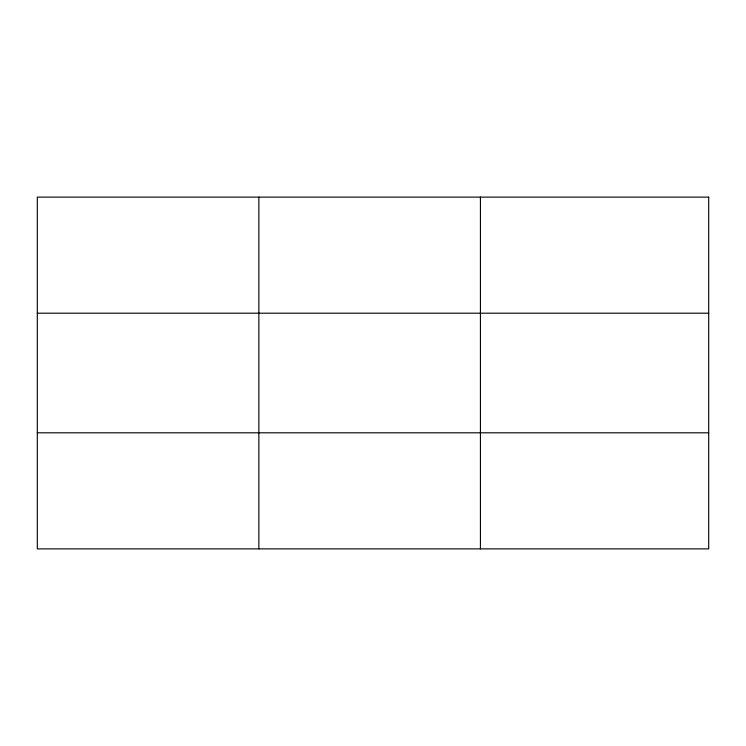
<?xml version="1.0" encoding="UTF-8"?>
<svg xmlns="http://www.w3.org/2000/svg" width="746" height="746" viewBox="0 0 746 746"><rect width="100%" height="100%" fill="white"/><g stroke="black" fill="none" stroke-linecap="round" stroke-linejoin="round"><path stroke-width="1.12" d="M258.862 548.879L258.862 197.121M480.424 548.879L480.424 197.121M37.3 313.199L708.7 313.199M37.3 432.801L708.7 432.801M708.7 197.121L708.7 548.879L37.3 548.879L37.3 197.121L708.7 197.121"/></g></svg>
